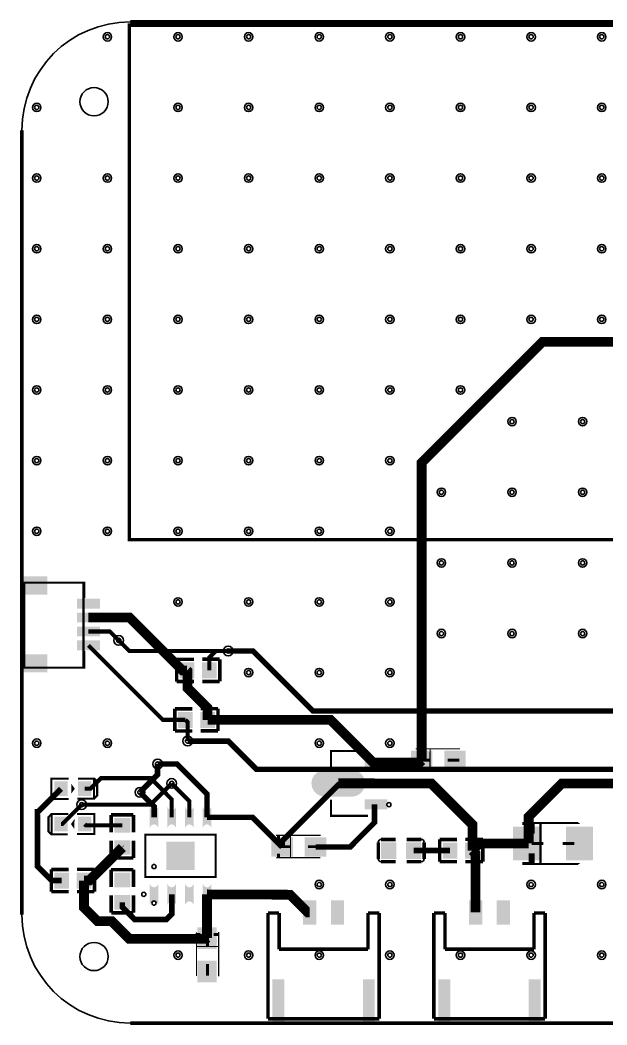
# Model space of a CAD drawing. Header units: millimetres. Extents: x 6.9 to 95.1, y 92.9 to 172.3.
# Drawn here: x 6.9 to 49.1, y 92.9 to 165.1 of the extents above; entities that cross this region are included whole.
import ezdxf

# ---------------------------------------------------------------- set-up
doc = ezdxf.new("R2010")
doc.units = ezdxf.units.MM
for name, color, linetype, true_color in [('BoardOutLine', 7, 'Continuous', 0xff00ff), ('BottomLayer', 7, 'Continuous', 0x0000ff), ('Document', 7, 'Continuous', 0xffffff), ('Hole', 7, 'Continuous', 0x222222), ('Multi-Layer', 7, 'Continuous', 0xc0c0c0), ('TopLayer', 7, 'Continuous', 0xff0000), ('TopPasteMaskLayer', 7, 'Continuous', 0x808080), ('TopSilkLayer', 7, 'Continuous', 0xffcc00), ('TopSolderMaskLayer', 7, 'Continuous', 0x800080)]:
    doc.layers.add(name, color=color, linetype=linetype, true_color=true_color)

msp = doc.modelspace()

# ---------------------------------------------------------------- hatches: boundary and pattern name
at = {"layer": 'Document'}
for points in [[(35.395, 112.7), (35.598, 112.7), (35.598, 112.37), (35.395, 112.37)], [(36.348, 112.017), (36.348, 111.807), (35.508, 111.807), (35.508, 112.017)], [(35.877, 112.611), (36.081, 112.611), (36.081, 111.214), (35.877, 111.214)], [(38.459, 112.017), (38.459, 111.807), (37.619, 111.807), (37.619, 112.017)], [(35.595, 111.074), (35.392, 111.074), (35.392, 111.404), (35.595, 111.404)], [(43.462, 107.318), (43.462, 106.618), (43.882, 106.618), (43.882, 107.318)], [(25.361, 106.477), (25.564, 106.477), (25.564, 106.147), (25.361, 106.147)], [(25.843, 106.388), (26.047, 106.388), (26.047, 104.991), (25.843, 104.991)], [(43.987, 106.618), (43.987, 105.218), (44.197, 105.218), (44.197, 106.618)], [(26.314, 105.794), (26.314, 105.584), (25.474, 105.584), (25.474, 105.794)], [(28.425, 105.794), (28.425, 105.584), (27.585, 105.584), (27.585, 105.794)], [(43.672, 106.023), (43.672, 105.813), (44.512, 105.813), (44.512, 106.023)], [(46.752, 106.023), (46.752, 105.813), (45.912, 105.813), (45.912, 106.023)], [(25.561, 104.851), (25.358, 104.851), (25.358, 105.181), (25.561, 105.181)], [(43.462, 104.518), (43.462, 105.218), (43.882, 105.218), (43.882, 104.518)], [(19.508, 99.28), (19.508, 99.483), (19.839, 99.483), (19.839, 99.28)], [(21.045, 98.998), (21.045, 98.794), (19.648, 98.794), (19.648, 98.998)], [(20.452, 98.527), (20.242, 98.527), (20.242, 99.367), (20.452, 99.367)], [(21.134, 99.48), (21.134, 99.277), (20.804, 99.277), (20.804, 99.48)], [(20.452, 96.416), (20.242, 96.416), (20.242, 97.256), (20.452, 97.256)]]:
    msp.add_hatch(color=256, dxfattribs=at).paths.add_polyline_path(points)
at = {"layer": 'TopLayer'}
for points in [[(6.985, 125.066), (8.785, 125.066), (8.785, 123.866), (6.985, 123.866)], [(11.01, 123.466), (12.56, 123.466), (12.56, 122.866), (11.01, 122.866)], [(11.01, 122.466), (12.56, 122.466), (12.56, 121.866), (11.01, 121.866)], [(11.01, 121.466), (12.56, 121.466), (12.56, 120.866), (11.01, 120.866)], [(11.01, 120.466), (12.56, 120.466), (12.56, 119.866), (11.01, 119.866)], [(6.985, 119.466), (8.785, 119.466), (8.785, 118.266), (6.985, 118.266)], [(18.385, 118.914), (19.385, 118.914), (19.385, 117.814), (18.385, 117.814)], [(19.985, 118.914), (20.985, 118.914), (20.985, 117.814), (19.985, 117.814)], [(18.258, 115.358), (19.258, 115.358), (19.258, 114.258), (18.258, 114.258)], [(19.858, 115.358), (20.858, 115.358), (20.858, 114.258), (19.858, 114.258)], [(33.259, 111.4), (33.259, 112.072), (31.684, 112.072), (31.684, 111.4)], [(35.008, 112.566), (36.508, 112.566), (36.508, 111.208), (35.008, 111.208)], [(37.408, 112.566), (38.908, 112.566), (38.908, 111.208), (37.408, 111.208)], [(28.832, 111.195), (30.686, 111.195), (30.73, 111.194), (30.775, 111.191), (30.819, 111.185), (30.863, 111.178), (30.907, 111.169), (30.95, 111.157), (30.992, 111.144), (31.034, 111.129), (31.075, 111.111), (31.115, 111.092), (31.155, 111.071), (31.193, 111.048), (31.23, 111.024), (31.266, 110.997), (31.3, 110.969), (31.334, 110.94), (31.366, 110.909), (31.396, 110.876), (31.425, 110.842), (31.452, 110.807), (31.477, 110.77), (31.501, 110.733), (31.523, 110.694), (31.543, 110.654), (31.562, 110.575), (33.259, 110.575), (33.259, 109.915), (31.562, 109.915), (31.543, 109.835), (31.523, 109.796), (31.501, 109.757), (31.477, 109.719), (31.452, 109.683), (31.425, 109.648), (31.396, 109.614), (31.366, 109.581), (31.334, 109.55), (31.3, 109.52), (31.266, 109.492), (31.23, 109.466), (31.193, 109.441), (31.155, 109.418), (31.115, 109.397), (31.075, 109.378), (31.034, 109.361), (30.992, 109.346), (30.95, 109.332), (30.907, 109.321), (30.863, 109.311), (30.819, 109.304), (30.775, 109.299), (30.73, 109.296), (30.686, 109.295), (28.832, 109.295), (28.787, 109.296), (28.743, 109.299), (28.699, 109.304), (28.655, 109.311), (28.611, 109.321), (28.568, 109.332), (28.526, 109.346), (28.484, 109.361), (28.443, 109.378), (28.402, 109.397), (28.363, 109.418), (28.325, 109.441), (28.288, 109.466), (28.252, 109.492), (28.217, 109.52), (28.184, 109.55), (28.152, 109.581), (28.122, 109.614), (28.093, 109.648), (28.066, 109.683), (28.04, 109.719), (28.017, 109.757), (27.995, 109.796), (27.974, 109.835), (27.956, 109.876), (27.94, 109.918), (27.926, 109.96), (27.913, 110.003), (27.903, 110.046), (27.895, 110.09), (27.888, 110.134), (27.884, 110.178), (27.882, 110.223), (27.882, 110.267), (27.884, 110.312), (27.888, 110.356), (27.895, 110.4), (27.903, 110.444), (27.913, 110.487), (27.926, 110.53), (27.94, 110.572), (27.956, 110.613), (27.974, 110.654), (27.995, 110.694), (28.017, 110.733), (28.04, 110.77), (28.066, 110.807), (28.093, 110.842), (28.122, 110.876), (28.152, 110.909), (28.184, 110.94), (28.217, 110.969), (28.252, 110.997), (28.288, 111.024), (28.325, 111.048), (28.363, 111.071), (28.402, 111.092), (28.443, 111.111), (28.484, 111.129), (28.526, 111.144), (28.568, 111.157), (28.611, 111.169), (28.655, 111.178), (28.699, 111.185), (28.743, 111.191), (28.787, 111.194), (28.832, 111.195)], [(10.269, 110.354), (10.269, 109.354), (9.369, 109.354), (9.369, 110.354)], [(11.969, 110.354), (11.969, 109.354), (11.069, 109.354), (11.069, 110.354)], [(16.797, 108.53, -0.785398), (16.223, 108.53), (16.223, 107.066, -0.785398), (16.797, 107.066)], [(18.067, 108.53, -0.785398), (17.493, 108.53), (17.493, 107.066, -0.785398), (18.067, 107.066)], [(19.337, 108.53, -0.785398), (18.763, 108.53), (18.763, 107.066, -0.785398), (19.337, 107.066)], [(20.607, 108.53, -0.785398), (20.033, 108.53), (20.033, 107.066, -0.785398), (20.607, 107.066)], [(33.259, 108.4), (33.259, 109.072), (31.684, 109.072), (31.684, 108.4)], [(9.369, 106.814), (9.369, 107.814), (10.269, 107.814), (10.269, 106.814)], [(11.069, 106.814), (11.069, 107.814), (11.969, 107.814), (11.969, 106.814)], [(14.774, 107.726), (14.774, 106.726), (13.674, 106.726), (13.674, 107.726)], [(44.263, 104.73), (42.363, 104.73), (42.363, 107.106), (44.263, 107.106)], [(48.061, 104.73), (46.161, 104.73), (46.161, 107.106), (48.061, 107.106)], [(24.974, 106.343), (26.474, 106.343), (26.474, 104.985), (24.974, 104.985)], [(27.374, 106.343), (28.874, 106.343), (28.874, 104.985), (27.374, 104.985)], [(14.774, 106.126), (14.774, 105.126), (13.674, 105.126), (13.674, 106.126)], [(17.415, 104.029), (17.415, 106.029), (19.415, 106.029), (19.415, 104.029)], [(32.89, 105.96), (33.89, 105.96), (33.89, 104.86), (32.89, 104.86)], [(34.69, 105.96), (35.69, 105.96), (35.69, 104.86), (34.69, 104.86)], [(37.308, 105.96), (38.308, 105.96), (38.308, 104.86), (37.308, 104.86)], [(38.908, 105.96), (39.908, 105.96), (39.908, 104.86), (38.908, 104.86)], [(9.368, 103.801), (10.368, 103.801), (10.368, 102.701), (9.368, 102.701)], [(10.968, 103.801), (11.968, 103.801), (11.968, 102.701), (10.968, 102.701)], [(14.774, 103.789), (14.774, 102.789), (13.674, 102.789), (13.674, 103.789)], [(16.797, 102.992, -0.785398), (16.223, 102.992), (16.223, 101.528, -0.785398), (16.797, 101.528)], [(18.067, 102.992, -0.785398), (17.493, 102.992), (17.493, 101.528, -0.785398), (18.067, 101.528)], [(19.337, 102.992, -0.785398), (18.763, 102.992), (18.763, 101.528, -0.785398), (19.337, 101.528)], [(20.607, 102.992, -0.785398), (20.033, 102.992), (20.033, 101.528, -0.785398), (20.607, 101.528)], [(14.774, 102.189), (14.774, 101.189), (13.674, 101.189), (13.674, 102.189)], [(28.152, 100.115), (27.252, 100.115), (27.252, 101.815), (28.152, 101.815)], [(30.152, 100.115), (29.252, 100.115), (29.252, 101.815), (30.152, 101.815)], [(40.09, 100.115), (39.19, 100.115), (39.19, 101.815), (40.09, 101.815)], [(42.09, 100.115), (41.19, 100.115), (41.19, 101.815), (42.09, 101.815)], [(21.001, 99.867), (21.001, 98.367), (19.642, 98.367), (19.642, 99.867)], [(21.001, 97.467), (21.001, 95.967), (19.642, 95.967), (19.642, 97.467)], [(25.852, 93.115), (25.052, 93.115), (25.052, 96.115), (25.852, 96.115)], [(32.352, 93.115), (31.552, 93.115), (31.552, 96.115), (32.352, 96.115)], [(37.79, 93.115), (36.99, 93.115), (36.99, 96.115), (37.79, 96.115)], [(44.29, 93.115), (43.49, 93.115), (43.49, 96.115), (44.29, 96.115)]]:
    msp.add_hatch(color=256, dxfattribs=at).paths.add_polyline_path(points)
at = {"layer": 'TopPasteMaskLayer'}
for points in [[(6.985, 125.066), (8.785, 125.066), (8.785, 123.866), (6.985, 123.866)], [(11.01, 123.466), (12.56, 123.466), (12.56, 122.866), (11.01, 122.866)], [(11.01, 122.466), (12.56, 122.466), (12.56, 121.866), (11.01, 121.866)], [(11.01, 121.466), (12.56, 121.466), (12.56, 120.866), (11.01, 120.866)], [(11.01, 120.466), (12.56, 120.466), (12.56, 119.866), (11.01, 119.866)], [(6.985, 119.466), (8.785, 119.466), (8.785, 118.266), (6.985, 118.266)], [(18.385, 118.914), (19.385, 118.914), (19.385, 117.814), (18.385, 117.814)], [(19.985, 118.914), (20.985, 118.914), (20.985, 117.814), (19.985, 117.814)], [(18.258, 115.358), (19.258, 115.358), (19.258, 114.258), (18.258, 114.258)], [(19.858, 115.358), (20.858, 115.358), (20.858, 114.258), (19.858, 114.258)], [(33.259, 111.4), (33.259, 112.072), (31.684, 112.072), (31.684, 111.4)], [(35.008, 112.566), (36.508, 112.566), (36.508, 111.208), (35.008, 111.208)], [(37.408, 112.566), (38.908, 112.566), (38.908, 111.208), (37.408, 111.208)], [(28.832, 111.195), (30.686, 111.195), (30.73, 111.194), (30.775, 111.191), (30.819, 111.185), (30.863, 111.178), (30.907, 111.169), (30.95, 111.157), (30.992, 111.144), (31.034, 111.129), (31.075, 111.111), (31.115, 111.092), (31.155, 111.071), (31.193, 111.048), (31.23, 111.024), (31.266, 110.997), (31.3, 110.969), (31.334, 110.94), (31.366, 110.909), (31.396, 110.876), (31.425, 110.842), (31.452, 110.807), (31.477, 110.77), (31.501, 110.733), (31.523, 110.694), (31.543, 110.654), (31.562, 110.575), (33.259, 110.575), (33.259, 109.915), (31.562, 109.915), (31.543, 109.835), (31.523, 109.796), (31.501, 109.757), (31.477, 109.719), (31.452, 109.683), (31.425, 109.648), (31.396, 109.614), (31.366, 109.581), (31.334, 109.55), (31.3, 109.52), (31.266, 109.492), (31.23, 109.466), (31.193, 109.441), (31.155, 109.418), (31.115, 109.397), (31.075, 109.378), (31.034, 109.361), (30.992, 109.346), (30.95, 109.332), (30.907, 109.321), (30.863, 109.311), (30.819, 109.304), (30.775, 109.299), (30.73, 109.296), (30.686, 109.295), (28.832, 109.295), (28.787, 109.296), (28.743, 109.299), (28.699, 109.304), (28.655, 109.311), (28.611, 109.321), (28.568, 109.332), (28.526, 109.346), (28.484, 109.361), (28.443, 109.378), (28.402, 109.397), (28.363, 109.418), (28.325, 109.441), (28.288, 109.466), (28.252, 109.492), (28.217, 109.52), (28.184, 109.55), (28.152, 109.581), (28.122, 109.614), (28.093, 109.648), (28.066, 109.683), (28.04, 109.719), (28.017, 109.757), (27.995, 109.796), (27.974, 109.835), (27.956, 109.876), (27.94, 109.918), (27.926, 109.96), (27.913, 110.003), (27.903, 110.046), (27.895, 110.09), (27.888, 110.134), (27.884, 110.178), (27.882, 110.223), (27.882, 110.267), (27.884, 110.312), (27.888, 110.356), (27.895, 110.4), (27.903, 110.444), (27.913, 110.487), (27.926, 110.53), (27.94, 110.572), (27.956, 110.613), (27.974, 110.654), (27.995, 110.694), (28.017, 110.733), (28.04, 110.77), (28.066, 110.807), (28.093, 110.842), (28.122, 110.876), (28.152, 110.909), (28.184, 110.94), (28.217, 110.969), (28.252, 110.997), (28.288, 111.024), (28.325, 111.048), (28.363, 111.071), (28.402, 111.092), (28.443, 111.111), (28.484, 111.129), (28.526, 111.144), (28.568, 111.157), (28.611, 111.169), (28.655, 111.178), (28.699, 111.185), (28.743, 111.191), (28.787, 111.194), (28.832, 111.195)], [(10.269, 110.354), (10.269, 109.354), (9.369, 109.354), (9.369, 110.354)], [(11.969, 110.354), (11.969, 109.354), (11.069, 109.354), (11.069, 110.354)], [(16.797, 108.53, -0.785398), (16.223, 108.53), (16.223, 107.066, -0.785398), (16.797, 107.066)], [(18.067, 108.53, -0.785398), (17.493, 108.53), (17.493, 107.066, -0.785398), (18.067, 107.066)], [(19.337, 108.53, -0.785398), (18.763, 108.53), (18.763, 107.066, -0.785398), (19.337, 107.066)], [(20.607, 108.53, -0.785398), (20.033, 108.53), (20.033, 107.066, -0.785398), (20.607, 107.066)], [(33.259, 108.4), (33.259, 109.072), (31.684, 109.072), (31.684, 108.4)], [(9.369, 106.814), (9.369, 107.814), (10.269, 107.814), (10.269, 106.814)], [(11.069, 106.814), (11.069, 107.814), (11.969, 107.814), (11.969, 106.814)], [(14.774, 107.726), (14.774, 106.726), (13.674, 106.726), (13.674, 107.726)], [(44.263, 104.73), (42.363, 104.73), (42.363, 107.106), (44.263, 107.106)], [(48.061, 104.73), (46.161, 104.73), (46.161, 107.106), (48.061, 107.106)], [(24.974, 106.343), (26.474, 106.343), (26.474, 104.985), (24.974, 104.985)], [(27.374, 106.343), (28.874, 106.343), (28.874, 104.985), (27.374, 104.985)], [(14.774, 106.126), (14.774, 105.126), (13.674, 105.126), (13.674, 106.126)], [(17.415, 104.029), (17.415, 106.029), (19.415, 106.029), (19.415, 104.029)], [(32.89, 105.96), (33.89, 105.96), (33.89, 104.86), (32.89, 104.86)], [(34.69, 105.96), (35.69, 105.96), (35.69, 104.86), (34.69, 104.86)], [(37.308, 105.96), (38.308, 105.96), (38.308, 104.86), (37.308, 104.86)], [(38.908, 105.96), (39.908, 105.96), (39.908, 104.86), (38.908, 104.86)], [(9.368, 103.801), (10.368, 103.801), (10.368, 102.701), (9.368, 102.701)], [(10.968, 103.801), (11.968, 103.801), (11.968, 102.701), (10.968, 102.701)], [(14.774, 103.789), (14.774, 102.789), (13.674, 102.789), (13.674, 103.789)], [(16.797, 102.992, -0.785398), (16.223, 102.992), (16.223, 101.528, -0.785398), (16.797, 101.528)], [(18.067, 102.992, -0.785398), (17.493, 102.992), (17.493, 101.528, -0.785398), (18.067, 101.528)], [(19.337, 102.992, -0.785398), (18.763, 102.992), (18.763, 101.528, -0.785398), (19.337, 101.528)], [(20.607, 102.992, -0.785398), (20.033, 102.992), (20.033, 101.528, -0.785398), (20.607, 101.528)], [(14.774, 102.189), (14.774, 101.189), (13.674, 101.189), (13.674, 102.189)], [(28.152, 100.115), (27.252, 100.115), (27.252, 101.815), (28.152, 101.815)], [(30.152, 100.115), (29.252, 100.115), (29.252, 101.815), (30.152, 101.815)], [(40.09, 100.115), (39.19, 100.115), (39.19, 101.815), (40.09, 101.815)], [(42.09, 100.115), (41.19, 100.115), (41.19, 101.815), (42.09, 101.815)], [(21.001, 99.867), (21.001, 98.367), (19.642, 98.367), (19.642, 99.867)], [(21.001, 97.467), (21.001, 95.967), (19.642, 95.967), (19.642, 97.467)], [(25.852, 93.115), (25.052, 93.115), (25.052, 96.115), (25.852, 96.115)], [(32.352, 93.115), (31.552, 93.115), (31.552, 96.115), (32.352, 96.115)], [(37.79, 93.115), (36.99, 93.115), (36.99, 96.115), (37.79, 96.115)], [(44.29, 93.115), (43.49, 93.115), (43.49, 96.115), (44.29, 96.115)]]:
    msp.add_hatch(color=256, dxfattribs=at).paths.add_polyline_path(points)
at = {"layer": 'TopSilkLayer'}
for points in [[(10.559, 110.214), (10.549, 109.494), (10.809, 109.854)], [(10.779, 106.954), (10.789, 107.674), (10.529, 107.314)], [(43.462, 107.47), (43.462, 107.258), (43.005, 107.258), (43.005, 107.47)], [(43.462, 104.366), (43.462, 104.578), (43.005, 104.578), (43.005, 104.366)]]:
    msp.add_hatch(color=256, dxfattribs=at).paths.add_polyline_path(points)
at = {"layer": 'TopSolderMaskLayer'}
for points in [[(6.934, 125.117), (8.836, 125.117), (8.836, 123.815), (6.934, 123.815)], [(10.959, 123.517), (12.611, 123.517), (12.611, 122.815), (10.959, 122.815)], [(10.959, 122.517), (12.611, 122.517), (12.611, 121.815), (10.959, 121.815)], [(10.959, 121.517), (12.611, 121.517), (12.611, 120.815), (10.959, 120.815)], [(10.959, 120.517), (12.611, 120.517), (12.611, 119.815), (10.959, 119.815)], [(6.934, 119.517), (8.836, 119.517), (8.836, 118.215), (6.934, 118.215)], [(18.36, 118.939), (19.41, 118.939), (19.41, 117.789), (18.36, 117.789)], [(19.96, 118.939), (21.01, 118.939), (21.01, 117.789), (19.96, 117.789)], [(18.233, 115.383), (19.283, 115.383), (19.283, 114.233), (18.233, 114.233)], [(19.833, 115.383), (20.883, 115.383), (20.883, 114.233), (19.833, 114.233)], [(33.284, 111.375), (33.284, 112.098), (31.658, 112.098), (31.658, 111.375)], [(34.983, 112.592), (36.534, 112.592), (36.534, 111.182), (34.983, 111.182)], [(37.383, 112.592), (38.934, 112.592), (38.934, 111.182), (37.383, 111.182)], [(28.807, 111.204), (30.71, 111.204), (30.756, 111.203), (30.802, 111.199), (30.847, 111.194), (30.892, 111.187), (30.937, 111.177), (30.981, 111.166), (31.025, 111.152), (31.068, 111.137), (31.11, 111.12), (31.151, 111.1), (31.191, 111.079), (31.23, 111.056), (31.269, 111.031), (31.305, 111.004), (31.341, 110.976), (31.375, 110.946), (31.408, 110.915), (31.439, 110.882), (31.469, 110.848), (31.496, 110.812), (31.523, 110.775), (31.547, 110.737), (31.57, 110.698), (31.59, 110.658), (31.609, 110.578), (33.351, 110.578), (33.351, 109.912), (31.609, 109.912), (31.59, 109.832), (31.57, 109.792), (31.547, 109.752), (31.523, 109.714), (31.496, 109.678), (31.469, 109.642), (31.439, 109.608), (31.408, 109.575), (31.375, 109.543), (31.341, 109.514), (31.305, 109.485), (31.269, 109.459), (31.23, 109.434), (31.191, 109.411), (31.151, 109.389), (31.11, 109.37), (31.068, 109.353), (31.025, 109.337), (30.981, 109.324), (30.937, 109.312), (30.892, 109.303), (30.847, 109.295), (30.802, 109.29), (30.756, 109.287), (30.71, 109.286), (28.807, 109.286), (28.762, 109.287), (28.716, 109.29), (28.671, 109.295), (28.626, 109.303), (28.581, 109.312), (28.537, 109.324), (28.493, 109.337), (28.45, 109.353), (28.408, 109.37), (28.367, 109.389), (28.326, 109.411), (28.287, 109.434), (28.249, 109.459), (28.212, 109.485), (28.177, 109.514), (28.143, 109.543), (28.11, 109.575), (28.079, 109.608), (28.049, 109.642), (28.021, 109.678), (27.995, 109.714), (27.971, 109.752), (27.948, 109.792), (27.927, 109.832), (27.909, 109.873), (27.892, 109.915), (27.877, 109.957), (27.865, 110), (27.854, 110.044), (27.845, 110.088), (27.839, 110.133), (27.835, 110.177), (27.833, 110.222), (27.833, 110.267), (27.835, 110.312), (27.839, 110.357), (27.845, 110.401), (27.854, 110.446), (27.865, 110.489), (27.877, 110.533), (27.892, 110.575), (27.909, 110.617), (27.927, 110.658), (27.948, 110.698), (27.971, 110.737), (27.995, 110.775), (28.021, 110.812), (28.049, 110.848), (28.079, 110.882), (28.11, 110.915), (28.143, 110.946), (28.177, 110.976), (28.212, 111.004), (28.249, 111.031), (28.287, 111.056), (28.326, 111.079), (28.367, 111.1), (28.408, 111.12), (28.45, 111.137), (28.493, 111.152), (28.537, 111.166), (28.581, 111.177), (28.626, 111.187), (28.671, 111.194), (28.716, 111.199), (28.762, 111.203), (28.807, 111.204)], [(10.291, 110.382), (10.291, 109.326), (9.346, 109.326), (9.346, 110.382)], [(11.991, 110.382), (11.991, 109.326), (11.046, 109.326), (11.046, 110.382)], [(16.822, 108.548, -0.785398), (16.198, 108.548), (16.198, 107.048, -0.785398), (16.822, 107.048)], [(18.092, 108.548, -0.785398), (17.468, 108.548), (17.468, 107.048, -0.785398), (18.092, 107.048)], [(19.362, 108.548, -0.785398), (18.738, 108.548), (18.738, 107.048, -0.785398), (19.362, 107.048)], [(20.632, 108.548, -0.785398), (20.008, 108.548), (20.008, 107.048, -0.785398), (20.632, 107.048)], [(33.284, 108.375), (33.284, 109.098), (31.658, 109.098), (31.658, 108.375)], [(9.346, 106.786), (9.346, 107.842), (10.292, 107.842), (10.292, 106.786)], [(11.046, 106.786), (11.046, 107.842), (11.992, 107.842), (11.992, 106.786)], [(14.802, 107.749), (14.802, 106.703), (13.646, 106.703), (13.646, 107.749)], [(44.289, 104.705), (42.338, 104.705), (42.338, 107.131), (44.289, 107.131)], [(48.086, 104.705), (46.135, 104.705), (46.135, 107.131), (48.086, 107.131)], [(24.949, 106.369), (26.499, 106.369), (26.499, 104.959), (24.949, 104.959)], [(27.349, 106.369), (28.899, 106.369), (28.899, 104.959), (27.349, 104.959)], [(14.802, 106.149), (14.802, 105.103), (13.646, 105.103), (13.646, 106.149)], [(17.39, 104.004), (17.39, 106.054), (19.44, 106.054), (19.44, 104.004)], [(32.839, 106.011), (33.941, 106.011), (33.941, 104.809), (32.839, 104.809)], [(34.639, 106.011), (35.741, 106.011), (35.741, 104.809), (34.639, 104.809)], [(37.283, 105.985), (38.333, 105.985), (38.333, 104.835), (37.283, 104.835)], [(38.883, 105.985), (39.933, 105.985), (39.933, 104.835), (38.883, 104.835)], [(9.343, 103.826), (10.393, 103.826), (10.393, 102.676), (9.343, 102.676)], [(10.943, 103.826), (11.993, 103.826), (11.993, 102.676), (10.943, 102.676)], [(14.802, 103.812), (14.802, 102.766), (13.646, 102.766), (13.646, 103.812)], [(16.822, 103.01, -0.785398), (16.198, 103.01), (16.198, 101.51, -0.785398), (16.822, 101.51)], [(18.092, 103.01, -0.785398), (17.468, 103.01), (17.468, 101.51, -0.785398), (18.092, 101.51)], [(19.362, 103.01, -0.785398), (18.738, 103.01), (18.738, 101.51, -0.785398), (19.362, 101.51)], [(20.632, 103.01, -0.785398), (20.008, 103.01), (20.008, 101.51, -0.785398), (20.632, 101.51)], [(14.802, 102.212), (14.802, 101.166), (13.646, 101.166), (13.646, 102.212)], [(28.177, 100.09), (27.227, 100.09), (27.227, 101.84), (28.177, 101.84)], [(30.177, 100.09), (29.227, 100.09), (29.227, 101.84), (30.177, 101.84)], [(40.115, 100.09), (39.165, 100.09), (39.165, 101.84), (40.115, 101.84)], [(42.115, 100.09), (41.165, 100.09), (41.165, 101.84), (42.115, 101.84)], [(21.024, 99.895), (21.024, 98.339), (19.619, 98.339), (19.619, 99.895)], [(21.024, 97.495), (21.024, 95.939), (19.619, 95.939), (19.619, 97.495)], [(25.877, 93.09), (25.027, 93.09), (25.027, 96.14), (25.877, 96.14)], [(32.377, 93.09), (31.527, 93.09), (31.527, 96.14), (32.377, 96.14)], [(37.815, 93.09), (36.965, 93.09), (36.965, 96.14), (37.815, 96.14)], [(44.315, 93.09), (43.465, 93.09), (43.465, 96.14), (44.315, 96.14)]]:
    msp.add_hatch(color=256, dxfattribs=at).paths.add_polyline_path(points)

# ---------------------------------------------------------------- linework, layer by layer
at = {"layer": 'BoardOutLine', "const_width": 0.254}
for points in [[(14.8, 165), (87.2, 165)], [(7, 100.8), (7, 157.2)], [(87.2, 93), (14.8, 93)]]:
    msp.add_lwpolyline(points, dxfattribs=at)
at = {"layer": 'BoardOutLine'}
for centre, start, end in [((14.8, 157.2), 90, 180), ((14.8, 100.8), 180, 270)]:
    msp.add_arc(centre, 7.8, start, end, dxfattribs=at)
at = {"layer": 'BottomLayer'}
for points, const_width in [([(13.97, 120.523), (14.732, 119.761), (21.844, 119.761)], 0.3), ([(74.549, 115.443), (27.94, 115.443), (23.622, 119.761), (21.844, 119.761)], 0.4), ([(74.549, 110.871), (74.168, 111.252), (23.876, 111.252), (21.844, 113.284), (18.923, 113.284)], 0.4), ([(15.494, 109.601), (16.764, 110.871), (16.764, 111.633)], 0.4), ([(17.78, 110.236), (16.256, 108.712), (15.657, 108.712)], 0.3), ([(15.657, 108.712), (11.303, 108.712)], 0.3)]:
    msp.add_lwpolyline(points, dxfattribs=dict(at, const_width=const_width))
at = {"layer": 'Document', "const_width": 0.152}
msp.add_lwpolyline([(7.185, 124.666), (11.435, 124.666), (11.435, 118.566), (7.185, 118.566), (7.185, 124.666)], close=True, dxfattribs=at)
at = {"layer": 'Document', "const_width": 0.254}
for points in [[(24.702, 93.315), (24.702, 100.915)], [(24.702, 100.915), (25.502, 100.915)], [(25.502, 100.915), (25.502, 98.319)], [(31.902, 100.915), (32.703, 100.915)], [(31.903, 98.319), (31.903, 100.915)], [(32.702, 100.915), (32.702, 93.315)], [(36.64, 93.315), (36.64, 100.915)], [(36.64, 100.915), (37.44, 100.915)], [(37.44, 100.915), (37.44, 98.319)], [(43.84, 100.915), (44.641, 100.915)], [(43.841, 98.319), (43.841, 100.915)], [(44.64, 100.915), (44.64, 93.315)], [(25.502, 98.319), (31.902, 98.319)], [(37.44, 98.319), (43.84, 98.319)], [(32.702, 93.315), (24.702, 93.315)], [(44.64, 93.315), (36.64, 93.315)]]:
    msp.add_lwpolyline(points, dxfattribs=at)
at = {"layer": 'Document'}
for centre in [(33.401, 108.712), (16.51, 101.629)]:
    msp.add_circle(centre, 0.15, dxfattribs=at)
at = {"layer": 'Hole'}
for centre, radius in [((13.152, 163.928), 0.153), ((18.232, 163.928), 0.153), ((23.312, 163.928), 0.153), ((28.392, 163.928), 0.153), ((33.472, 163.928), 0.153), ((38.552, 163.928), 0.153), ((43.632, 163.928), 0.153), ((48.712, 163.928), 0.153), ((8.072, 158.848), 0.153), ((18.232, 158.848), 0.153), ((23.312, 158.848), 0.153), ((28.392, 158.848), 0.153), ((33.472, 158.848), 0.153), ((38.552, 158.848), 0.153), ((43.632, 158.848), 0.153), ((48.712, 158.848), 0.153), ((8.072, 153.768), 0.153), ((13.152, 153.768), 0.153), ((18.232, 153.768), 0.153), ((23.312, 153.768), 0.153), ((28.392, 153.768), 0.153), ((33.472, 153.768), 0.153), ((38.552, 153.768), 0.153), ((43.632, 153.768), 0.153), ((48.712, 153.768), 0.153), ((8.072, 148.688), 0.153), ((13.152, 148.688), 0.153), ((18.232, 148.688), 0.153), ((23.312, 148.688), 0.153), ((28.392, 148.688), 0.153), ((33.472, 148.688), 0.153), ((38.552, 148.688), 0.153), ((43.632, 148.688), 0.153), ((48.712, 148.688), 0.153), ((8.072, 143.608), 0.153), ((13.152, 143.608), 0.153), ((18.232, 143.608), 0.153), ((23.312, 143.608), 0.153), ((28.392, 143.608), 0.153), ((33.472, 143.608), 0.153), ((38.552, 143.608), 0.153), ((43.632, 143.608), 0.153), ((48.712, 143.608), 0.153), ((8.072, 138.528), 0.153), ((13.152, 138.528), 0.153), ((18.232, 138.528), 0.153), ((23.312, 138.528), 0.153), ((28.392, 138.528), 0.153), ((33.472, 138.528), 0.153), ((38.552, 138.528), 0.153), ((42.259, 136.253), 0.153), ((47.339, 136.253), 0.153), ((8.072, 133.448), 0.153), ((13.152, 133.448), 0.153), ((18.232, 133.448), 0.153), ((23.312, 133.448), 0.153), ((28.392, 133.448), 0.153), ((33.472, 133.448), 0.153), ((37.179, 131.173), 0.153), ((42.259, 131.173), 0.153), ((47.339, 131.173), 0.153), ((8.072, 128.368), 0.153), ((13.152, 128.368), 0.153), ((18.232, 128.368), 0.153), ((23.312, 128.368), 0.153), ((28.392, 128.368), 0.153), ((33.472, 128.368), 0.153), ((37.179, 126.093), 0.153), ((42.259, 126.093), 0.153), ((47.339, 126.093), 0.153), ((18.232, 123.288), 0.153), ((23.312, 123.288), 0.153), ((28.392, 123.288), 0.153), ((33.472, 123.288), 0.153), ((13.97, 120.523), 0.153), ((37.179, 121.013), 0.153), ((42.259, 121.013), 0.153), ((47.339, 121.013), 0.153), ((21.844, 119.761), 0.153), ((23.312, 118.208), 0.153), ((28.392, 118.208), 0.153), ((33.472, 118.208), 0.153), ((8.072, 113.128), 0.153), ((13.152, 113.128), 0.153), ((18.923, 113.284), 0.153), ((28.392, 113.128), 0.153), ((33.472, 113.128), 0.153), ((16.764, 111.633), 0.152), ((17.78, 110.236), 0.153), ((15.494, 109.601), 0.152), ((11.303, 108.712), 0.153), ((28.392, 102.968), 0.153), ((33.472, 102.968), 0.153), ((43.632, 102.968), 0.153), ((48.712, 102.968), 0.153), ((18.232, 97.888), 0.153), ((23.312, 97.888), 0.153), ((28.392, 97.888), 0.153), ((33.472, 97.888), 0.153), ((38.552, 97.888), 0.153), ((43.632, 97.888), 0.153), ((48.712, 97.888), 0.153)]:
    msp.add_circle(centre, radius, dxfattribs=at)
at = {"layer": 'Multi-Layer'}
for centre, radius in [((13.152, 163.928), 0.305), ((18.232, 163.928), 0.305), ((23.312, 163.928), 0.305), ((28.392, 163.928), 0.305), ((33.472, 163.928), 0.305), ((38.552, 163.928), 0.305), ((43.632, 163.928), 0.305), ((48.712, 163.928), 0.305), ((12.192, 159.258), 1.016), ((8.072, 158.848), 0.305), ((18.232, 158.848), 0.305), ((23.312, 158.848), 0.305), ((28.392, 158.848), 0.305), ((33.472, 158.848), 0.305), ((38.552, 158.848), 0.305), ((43.632, 158.848), 0.305), ((48.712, 158.848), 0.305), ((8.072, 153.768), 0.305), ((13.152, 153.768), 0.305), ((18.232, 153.768), 0.305), ((23.312, 153.768), 0.305), ((28.392, 153.768), 0.305), ((33.472, 153.768), 0.305), ((38.552, 153.768), 0.305), ((43.632, 153.768), 0.305), ((48.712, 153.768), 0.305), ((8.072, 148.688), 0.305), ((13.152, 148.688), 0.305), ((18.232, 148.688), 0.305), ((23.312, 148.688), 0.305), ((28.392, 148.688), 0.305), ((33.472, 148.688), 0.305), ((38.552, 148.688), 0.305), ((43.632, 148.688), 0.305), ((48.712, 148.688), 0.305), ((8.072, 143.608), 0.305), ((13.152, 143.608), 0.305), ((18.232, 143.608), 0.305), ((23.312, 143.608), 0.305), ((28.392, 143.608), 0.305), ((33.472, 143.608), 0.305), ((38.552, 143.608), 0.305), ((43.632, 143.608), 0.305), ((48.712, 143.608), 0.305), ((8.072, 138.528), 0.305), ((13.152, 138.528), 0.305), ((18.232, 138.528), 0.305), ((23.312, 138.528), 0.305), ((28.392, 138.528), 0.305), ((33.472, 138.528), 0.305), ((38.552, 138.528), 0.305), ((42.259, 136.253), 0.305), ((47.339, 136.253), 0.305), ((8.072, 133.448), 0.305), ((13.152, 133.448), 0.305), ((18.232, 133.448), 0.305), ((23.312, 133.448), 0.305), ((28.392, 133.448), 0.305), ((33.472, 133.448), 0.305), ((37.179, 131.173), 0.305), ((42.259, 131.173), 0.305), ((47.339, 131.173), 0.305), ((8.072, 128.368), 0.305), ((13.152, 128.368), 0.305), ((18.232, 128.368), 0.305), ((23.312, 128.368), 0.305), ((28.392, 128.368), 0.305), ((33.472, 128.368), 0.305), ((37.179, 126.093), 0.305), ((42.259, 126.093), 0.305), ((47.339, 126.093), 0.305), ((18.232, 123.288), 0.305), ((23.312, 123.288), 0.305), ((28.392, 123.288), 0.305), ((33.472, 123.288), 0.305), ((13.97, 120.523), 0.35), ((37.179, 121.013), 0.305), ((42.259, 121.013), 0.305), ((47.339, 121.013), 0.305), ((21.844, 119.761), 0.35), ((23.312, 118.208), 0.305), ((28.392, 118.208), 0.305), ((33.472, 118.208), 0.305), ((18.923, 113.284), 0.35), ((8.072, 113.128), 0.305), ((13.152, 113.128), 0.305), ((28.392, 113.128), 0.305), ((33.472, 113.128), 0.305), ((16.764, 111.633), 0.35), ((17.78, 110.236), 0.35), ((15.494, 109.601), 0.35), ((11.303, 108.712), 0.35), ((28.392, 102.968), 0.305), ((33.472, 102.968), 0.305), ((43.632, 102.968), 0.305), ((48.712, 102.968), 0.305), ((12.192, 97.79), 1.016), ((18.232, 97.888), 0.305), ((23.312, 97.888), 0.305), ((28.392, 97.888), 0.305), ((33.472, 97.888), 0.305), ((38.552, 97.888), 0.305), ((43.632, 97.888), 0.305), ((48.712, 97.888), 0.305)]:
    msp.add_circle(centre, radius, dxfattribs=at)
at = {"layer": 'TopLayer'}
for points, const_width in [([(68.641, 146.273), (68.649, 144.214), (66.436, 141.986), (44.45, 141.986), (35.757, 133.293), (35.757, 111.887)], 0.7), ([(11.785, 122.166), (14.74, 122.166), (18.542, 118.364), (18.885, 118.364)], 0.7), ([(11.785, 121.166), (13.327, 121.166), (13.97, 120.523)], 0.3), ([(11.785, 120.166), (17.143, 114.808), (18.758, 114.808)], 0.3), ([(21.844, 119.761), (20.955, 119.761), (20.485, 119.291), (20.485, 118.364)], 0.3), ([(18.885, 118.364), (18.923, 118.326), (18.923, 117.094), (20.358, 115.659), (20.358, 114.808)], 0.7), ([(18.758, 114.808), (18.923, 114.643), (18.923, 113.284)], 0.3), ([(20.358, 114.808), (29.21, 114.808), (32.281, 111.737), (32.365, 111.737)], 0.7), ([(35.757, 111.887), (35.607, 111.737), (32.365, 111.737)], 0.7), ([(16.764, 111.633), (18.161, 111.633), (20.32, 109.474), (20.32, 107.798)], 0.4), ([(17.78, 107.798), (17.78, 109.093), (16.256, 110.617), (12.7, 110.617), (11.938, 109.855), (11.518, 109.855)], 0.3), ([(29.759, 110.245), (36.449, 110.236), (39.408, 107.277), (39.408, 105.41)], 0.7), ([(50.451, 110.236), (45.847, 110.236), (43.457, 107.846), (43.457, 105.918)], 0.7), ([(9.819, 109.854), (8.168, 108.204), (8.128, 108.204), (8.128, 104.267), (9.144, 103.251), (9.868, 103.251)], 0.4), ([(17.78, 110.236), (19.05, 108.966), (19.05, 107.798)], 0.3), ([(29.865, 110.236), (25.724, 106.095), (25.724, 105.664)], 0.4), ([(16.51, 107.798), (16.51, 108.585), (15.494, 109.601)], 0.4), ([(11.303, 108.712), (10.772, 108.181), (9.906, 107.315), (9.817, 107.315)], 0.3), ([(28.124, 105.664), (30.607, 105.664), (32.365, 107.422), (32.365, 108.735)], 0.4), ([(20.32, 107.798), (20.472, 107.95)], 0.4), ([(20.32, 107.798), (23.59, 107.798), (25.724, 105.664)], 0.4), ([(11.518, 107.315), (11.607, 107.226), (14.224, 107.226)], 0.3), ([(39.408, 105.41), (39.916, 105.918), (43.457, 105.918)], 0.7), ([(14.224, 105.626), (11.849, 103.251), (11.468, 103.251)], 0.7), ([(14.224, 105.626), (14.196, 105.654)], 0.4), ([(37.808, 105.41), (35.19, 105.41)], 0.4), ([(39.408, 105.41), (39.64, 105.178), (39.64, 100.965)], 0.7), ([(20.32, 99.117), (20.263, 99.06), (14.732, 99.06), (13.462, 100.33), (12.446, 100.33), (11.468, 101.308), (11.468, 103.251)], 0.7), ([(20.32, 102.26), (20.32, 99.117)], 0.7), ([(20.32, 102.26), (26.289, 102.235), (27.559, 100.965), (27.701, 100.965)], 0.7), ([(17.78, 102.26), (17.78, 100.838), (17.399, 100.457), (15.113, 100.457), (14.224, 101.346), (14.224, 101.689)], 0.4)]:
    msp.add_lwpolyline(points, dxfattribs=dict(at, const_width=const_width))
at = {"layer": 'TopSilkLayer'}
for points, const_width in [([(14.729, 164.761), (62.729, 164.761), (62.729, 127.761), (14.729, 127.761), (14.729, 164.761)], 0.254), ([(15.889, 103.508), (15.889, 106.55), (20.941, 106.55), (20.941, 103.508), (15.889, 103.508)], 0.152)]:
    msp.add_lwpolyline(points, close=True, dxfattribs=dict(at, const_width=const_width))
for points, const_width in [([(8.885, 124.666), (11.485, 124.666), (11.485, 123.566)], 0.152), ([(7.185, 123.766), (7.185, 119.566)], 0.152), ([(11.485, 119.766), (11.485, 118.566), (8.885, 118.566)], 0.152), ([(18.135, 119.164), (18.135, 117.564)], 0.254), ([(19.385, 119.164), (18.135, 119.164)], 0.254), ([(19.986, 119.169), (21.236, 119.169)], 0.254), ([(21.236, 119.169), (21.236, 117.569)], 0.254), ([(19.385, 117.564), (18.135, 117.564)], 0.254), ([(19.986, 117.569), (21.236, 117.569)], 0.254), ([(18.008, 115.608), (18.008, 114.008)], 0.254), ([(19.258, 115.608), (18.008, 115.608)], 0.254), ([(19.859, 115.613), (21.109, 115.613)], 0.254), ([(21.109, 115.613), (21.109, 114.013)], 0.254), ([(19.258, 114.008), (18.008, 114.008)], 0.254), ([(19.859, 114.013), (21.109, 114.013)], 0.254), ([(35.319, 112.725), (38.519, 112.725)], 0.08), ([(36.359, 111.125), (36.363, 112.725)], 0.08), ([(31.896, 112.562), (29.244, 112.562), (29.244, 111.413)], 0.152), ([(10.369, 109.124), (9.129, 109.124), (9.129, 110.574), (10.369, 110.574)], 0.15), ([(11.039, 110.584), (12.189, 110.584), (12.189, 109.134), (10.989, 109.134)], 0.15), ([(12.189, 110.584), (12.219, 110.584), (12.419, 110.384), (12.419, 109.364), (12.389, 109.334), (12.189, 109.134)], 0.15), ([(35.344, 111.125), (38.494, 111.125)], 0.08), ([(31.896, 107.91), (29.244, 107.91), (29.244, 109.059)], 0.152), ([(9.149, 106.584), (9.119, 106.584), (8.919, 106.784), (8.919, 107.804), (8.949, 107.834), (9.149, 108.034)], 0.15), ([(10.299, 106.584), (9.149, 106.584), (9.149, 108.034), (10.349, 108.034)], 0.15), ([(10.969, 108.044), (12.209, 108.044), (12.209, 106.594), (10.969, 106.594)], 0.15), ([(15.024, 107.976), (13.424, 107.976)], 0.254), ([(13.424, 106.726), (13.424, 107.976)], 0.254), ([(15.024, 106.726), (15.024, 107.976)], 0.254), ([(47.038, 107.394), (43.386, 107.394)], 0.152), ([(44.308, 104.442), (44.308, 107.394)], 0.152), ([(47.038, 107.394), (47.038, 107.309)], 0.152), ([(13.429, 106.125), (13.429, 104.875)], 0.254), ([(15.029, 106.125), (15.029, 104.875)], 0.254), ([(25.285, 106.502), (28.485, 106.502)], 0.08), ([(26.325, 104.902), (26.329, 106.502)], 0.08), ([(32.84, 106.21), (32.89, 106.21)], 0.254), ([(33.89, 106.21), (32.89, 106.21)], 0.254), ([(34.69, 106.21), (35.69, 106.21)], 0.254), ([(35.74, 106.21), (35.69, 106.21)], 0.254), ([(37.058, 106.21), (37.058, 104.61)], 0.254), ([(38.308, 106.21), (37.058, 106.21)], 0.254), ([(38.909, 106.215), (40.159, 106.215)], 0.254), ([(40.159, 106.215), (40.159, 104.615)], 0.254), ([(32.64, 106.01), (32.64, 104.81)], 0.254), ([(35.94, 106.01), (35.94, 104.81)], 0.254), ([(15.029, 104.875), (13.429, 104.875)], 0.254), ([(25.31, 104.902), (28.46, 104.902)], 0.08), ([(9.118, 104.051), (9.118, 102.451)], 0.254), ([(10.368, 104.051), (9.118, 104.051)], 0.254), ([(10.969, 104.056), (12.219, 104.056)], 0.254), ([(12.219, 104.056), (12.219, 102.456)], 0.254), ([(15.024, 104.039), (13.424, 104.039)], 0.254), ([(13.424, 102.789), (13.424, 104.039)], 0.254), ([(15.024, 102.789), (15.024, 104.039)], 0.254), ([(32.84, 104.61), (32.89, 104.61)], 0.254), ([(33.89, 104.61), (32.89, 104.61)], 0.254), ([(34.69, 104.61), (35.69, 104.61)], 0.254), ([(35.74, 104.61), (35.69, 104.61)], 0.254), ([(38.308, 104.61), (37.058, 104.61)], 0.254), ([(38.909, 104.615), (40.159, 104.615)], 0.254), ([(47.038, 104.442), (43.386, 104.442)], 0.152), ([(47.038, 104.442), (47.038, 104.527)], 0.152), ([(10.368, 102.451), (9.118, 102.451)], 0.254), ([(10.969, 102.456), (12.219, 102.456)], 0.254), ([(13.429, 102.188), (13.429, 100.938)], 0.254), ([(15.029, 102.188), (15.029, 100.938)], 0.254), ([(15.029, 100.938), (13.429, 100.938)], 0.254), ([(24.702, 93.315), (24.702, 100.915)], 0.254), ([(24.702, 100.915), (25.502, 100.915)], 0.254), ([(25.502, 100.915), (25.502, 98.319)], 0.254), ([(31.902, 98.319), (31.902, 100.915)], 0.254), ([(31.902, 100.915), (32.702, 100.915)], 0.254), ([(32.702, 100.915), (32.702, 93.315)], 0.254), ([(36.64, 93.315), (36.64, 100.915)], 0.254), ([(36.64, 100.915), (37.44, 100.915)], 0.254), ([(37.44, 100.915), (37.44, 98.319)], 0.254), ([(43.84, 98.319), (43.84, 100.915)], 0.254), ([(43.84, 100.915), (44.64, 100.915)], 0.254), ([(44.64, 100.915), (44.64, 93.315)], 0.254), ([(19.559, 99.531), (19.559, 96.381)], 0.08), ([(21.159, 99.556), (21.159, 96.356)], 0.08), ([(19.559, 98.516), (21.159, 98.512)], 0.08), ([(25.501, 98.319), (31.902, 98.319)], 0.254), ([(37.439, 98.319), (43.84, 98.319)], 0.254), ([(31.202, 93.315), (26.202, 93.315)], 0.254), ([(43.14, 93.315), (38.14, 93.315)], 0.254)]:
    msp.add_lwpolyline(points, dxfattribs=dict(at, const_width=const_width))
for centre in [(16.51, 104.26), (15.771, 102.26)]:
    msp.add_circle(centre, 0.15, dxfattribs=at)
for centre, start, end in [((32.84, 106.01), 90, 180), ((35.74, 106.01), 0, 90), ((32.84, 104.81), 180, 270), ((35.74, 104.81), 270, 0)]:
    msp.add_arc(centre, 0.2, start, end, dxfattribs=at)

doc.saveas('drawing.dxf')
